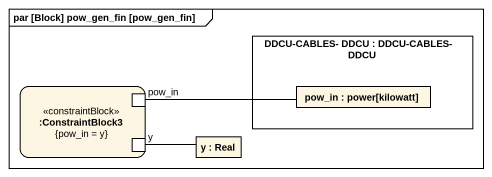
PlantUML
@startuml
mainframe par [Block] pow_gen_fin [pow_gen_fin]
rectangle "DDCU-CABLES- DDCU : DDCU-CABLES- DDCU" as DDCU_CABLES_DDCU {
  rectangle "pow_in : power[kilowatt]" as pow_in
}
rectangle ":ConstraintBlock3\n{pow_in = y}" as ConstraintBlock3 <<constraintBlock>> {
  port "pow_in" as pow_in_2
  port y
}
rectangle "y : Real" as y_2
pow_in_2 -right- pow_in
y -right- y_2
@enduml
